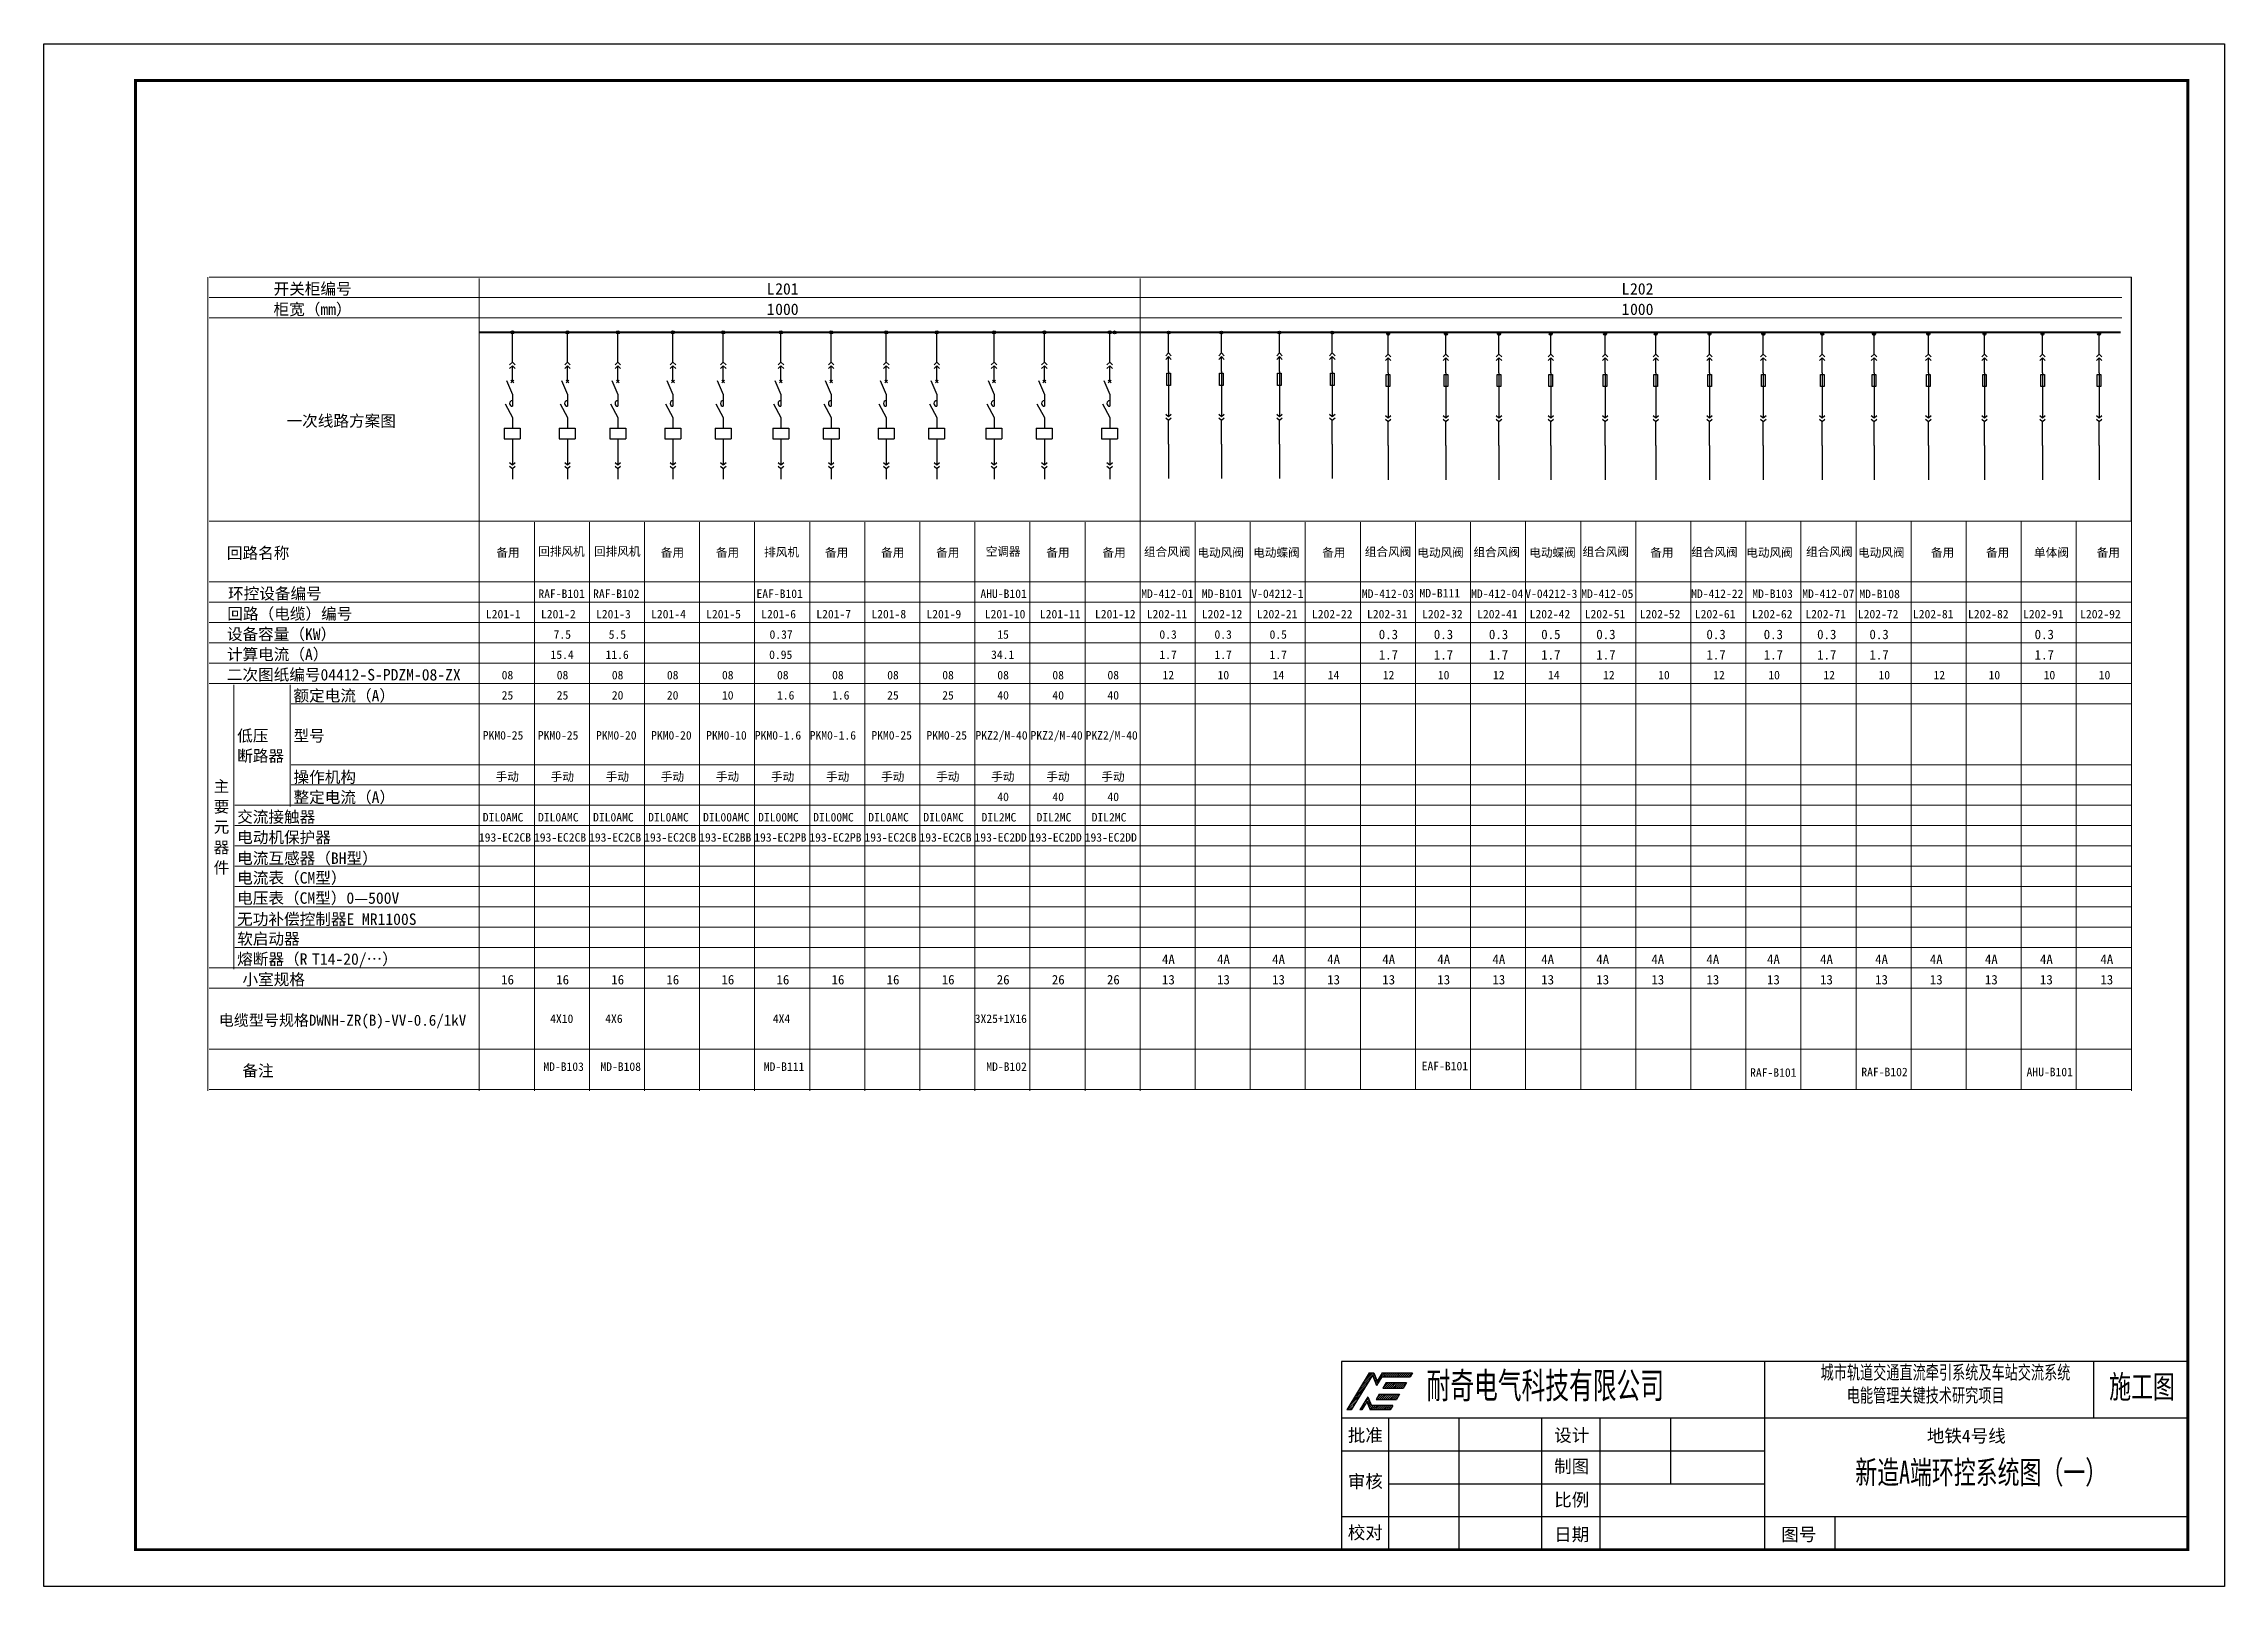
# Model space of a CAD drawing. Extents: x 816817 to 1121101, y -233155 to -213408.
# Drawn here: x 1109221 to 1121101, y -221808 to -213408 of the extents above; entities outside this region: 3.
import ezdxf
from ezdxf.enums import TextEntityAlignment as Align

# ---------------------------------------------------------------- set-up
doc = ezdxf.new("R2010")
doc.units = 0
doc.header["$LTSCALE"] = 100
doc.header["$MEASUREMENT"] = 0
doc.linetypes.add('AUSGEZOGEN', pattern=[0])
doc.linetypes.add('CONTINOUS', pattern=[2.5, 1.25, 0.25, 0.25, 0.25, 0.25, 0.25])
doc.layers.get('0').update_dxf_attribs({"color": 252, "linetype": 'CONTINUOUS'})
for name, color, linetype in [('SINGLELINE', 7, 'CONTINUOUS'), ('图框', 4, 'CONTINUOUS'), ('文字', 7, 'CONTINUOUS'), ('标注 @ 100', 7, 'CONTINUOUS')]:
    doc.layers.add(name, color=color, linetype=linetype)
doc.styles.add('CZ', font='romans.shx', dxfattribs={"width": 0.7, "bigfont": 'hztxt.shx'})
doc.styles.add('HT', font='simhei.ttf')
doc.styles.get("Standard").update_dxf_attribs({"font": 'COMPLEX', "width": 0.666667, "bigfont": 'DXT'})
doc.styles.add('WEN', font='', dxfattribs={"width": 0.7})
doc.styles.add('WMF-宋体1', font='')
doc.styles.get('WEN').set_extended_font_data('SimSun')
doc.styles.get('WMF-宋体1').set_extended_font_data('SimSun')
pattern_1 = [(45, (965297.757, -248823.082), (-26.60573, 26.60573), [])]

# ---------------------------------------------------------------- blocks, each defined once
blk = doc.blocks.new('图框')
at = {"layer": '图框'}
h = blk.add_hatch(dxfattribs=at)
h.set_pattern_fill('ANSI31', color=5, scale=11.850767)
h.set_pattern_definition(pattern_1)
h.paths.add_polyline_path([(1013864, -235026), (1013937, -234905), (1013353, -234905), (1013257, -234665), (1013039, -235026), (1013091, -235026), (1013227, -234800), (1013318, -235026)], flags=17)
h.paths.add_polyline_path([(1012684, -235026), (1012807, -235026), (1013380, -234075), (1013493, -234358), (1013636, -234122), (1014409, -234122), (1014474, -234014), (1013649, -234014), (1013511, -234242), (1013420, -234014), (1013294, -234014)])
h = blk.add_hatch(dxfattribs=at)
h.set_pattern_fill('ANSI31', color=256, scale=11.850767)
h.set_pattern_definition(pattern_1)
h.paths.add_polyline_path([(1014312, -234282), (1013758, -234282), (1013666, -234434), (1014220, -234434)])
h.paths.add_polyline_path([(1014121, -234599), (1013567, -234599), (1013483, -234738), (1014037, -234738)])
h = blk.add_hatch(dxfattribs=at)
h.set_pattern_fill('ANSI31', color=3, scale=11.850767)
h.set_pattern_definition(pattern_1)
h.paths.add_polyline_path([(1013758, -234282), (1013666, -234434), (1014220, -234434), (1014312, -234282)])
h.paths.add_polyline_path([(1013567, -234599), (1013483, -234738), (1014037, -234738), (1014121, -234599)])
for p, q in [((1012536, -233704), (1012536, -238826)), ((1013294, -234014), (1012684, -235026)), ((1013294, -234014), (1013417, -234014)), ((1013420, -234014), (1013511, -234242)), ((1013649, -234014), (1013511, -234242)), ((1013649, -234014), (1014474, -234014)), ((1014474, -234014), (1014409, -234122)), ((1024062, -233704), (1024062, -238826)), ((1033026, -233704), (1033026, -235240)), ((1035587, -238826), (1035587, -233704)), ((1013380, -234075), (1012807, -235026)), ((1013380, -234075), (1013493, -234358)), ((1013567, -234599), (1013483, -234738)), ((1013636, -234122), (1013493, -234358)), ((1013567, -234599), (1014121, -234599)), ((1013636, -234122), (1014409, -234122)), ((1013758, -234282), (1013666, -234434)), ((1013666, -234434), (1014220, -234434)), ((1013758, -234282), (1014312, -234282)), ((1014121, -234599), (1014037, -234738)), ((1014312, -234282), (1014220, -234434)), ((1012807, -235026), (1012684, -235026)), ((1013257, -234665), (1013039, -235026)), ((1013091, -235026), (1013039, -235026)), ((1013227, -234800), (1013091, -235026)), ((1013227, -234800), (1013318, -235026)), ((1013257, -234665), (1013353, -234905)), ((1013864, -235026), (1013318, -235026)), ((1013937, -234905), (1013353, -234905)), ((1013483, -234738), (1014037, -234738)), ((1013937, -234905), (1013864, -235026)), ((1012536, -235240), (1024062, -235240)), ((1013817, -235240), (1013817, -238826)), ((1015737, -235240), (1015737, -238826)), ((1017985, -235240), (1017985, -237033)), ((1019579, -235240), (1019579, -238826)), ((1021500, -235240), (1021500, -237033)), ((1024062, -235240), (1035587, -235240)), ((1012536, -236137), (1024062, -236137)), ((1013817, -237033), (1024062, -237033)), ((1024062, -237033), (1024062, -237033)), ((1012536, -237930), (1024062, -237930)), ((1024062, -237930), (1035587, -237930)), ((1025982, -237930), (1025982, -238826)), ((1012536, -238826), (1035587, -238826))]:
    blk.add_line(p, q, dxfattribs=at)
at = {"layer": '图框', "lineweight": 30}
for p, q in [((1035587, -233704), (1012536, -233704)), ((1012536, -233704), (1012536, -238826))]:
    blk.add_line(p, q, dxfattribs=at)
at = {"layer": '图框', "linetype": 'CONTINOUS'}
for p, q in [((1017985, -237033), (1017985, -238826)), ((1021500, -238826), (1021500, -238826))]:
    blk.add_line(p, q, dxfattribs=at)
at = {"layer": '图框', "color": 0, "ltscale": 0.2, "style": 'HT'}
for s, p in [('批准', (1012711, -235889)), ('设计', (1018334, -235889)), ('地铁4号线', (1028485, -235907)), ('制图', (1018334, -236736)), ('审核', (1012711, -237145)), ('比例', (1018334, -237647)), ('校对', (1012711, -238539)), ('日期', (1018334, -238589)), ('图号', (1024520, -238589))]:
    blk.add_text(s, height=350, dxfattribs=at).set_placement(p)
at = {"layer": '图框', "color": 0, "insert": (1014858, -234002), "char_height": 711.05, "attachment_point": 1}
blk.add_mtext_dynamic_manual_height_columns('{\\fSimSun|b0|i0|c134|p2;耐奇电气科技有限公司}', width=8427.24, gutter_width=12.5, heights=[0], dxfattribs=at)
blk = doc.blocks.new('1231')
at = {"layer": 'SINGLELINE', "linetype": 'Continuous'}
for p, q in [((135.36, 251.06), (136.11, 251.81)), ((135.36, 250.06), (136.11, 250.81)), ((136.86, 251.06), (136.11, 251.81)), ((136.86, 250.06), (136.11, 250.81)), ((133.9, 233.84), (138.26, 233.84)), ((136.11, 236.74), (136.11, 233.84)), ((133.9, 230.93), (138.26, 230.93)), ((135.36, 224.47), (136.11, 223.82)), ((135.36, 223.47), (136.11, 222.82)), ((136.11, 223.82), (136.86, 224.47)), ((136.11, 222.82), (136.86, 223.47)), ((136.11, 222.82), (136.11, 222.78)), ((136.11, 222.82), (136.11, 219.92))]:
    blk.add_line(p, q, dxfattribs=at)
for points in [[(136.11, 251.81), (136.11, 259.92)], [(136.11, 246.71), (136.11, 250.81)], [(136.11, 247.42), (136.11, 250.81)], [(134.48, 246.79), (136.11, 243.04)], [(136.48, 246.94), (135.73, 246.19)], [(135.73, 246.94), (136.48, 246.19)], [(134.11, 240.49), (136.11, 236.74)], [(136.11, 243.04), (136.11, 239.8)], [(133.9, 233.84), (133.9, 230.93)], [(138.26, 233.84), (138.26, 230.93)], [(136.11, 230.93), (136.11, 223.82)]]:
    blk.add_lwpolyline(points, dxfattribs=at)
for radius in [0.4, 0.2]:
    blk.add_circle((136.11, 259.92), radius, dxfattribs=at)
blk.add_arc((136.11, 240.57), 0.768, 90, 270, dxfattribs=at)
blk.add_point((136.11, 259.92), dxfattribs=at)
blk = doc.blocks.new('X2')
at = {"layer": 'SINGLELINE'}
for p, q in [((150.76, 253.71), (151.5, 254.45)), ((150.76, 252.72), (151.5, 253.46)), ((152.24, 253.71), (151.5, 254.45)), ((152.24, 252.72), (151.5, 253.46)), ((150.76, 237.79), (151.5, 237.15)), ((151.5, 237.15), (152.24, 237.79)), ((150.76, 236.8), (151.5, 236.16)), ((151.5, 236.16), (152.24, 236.8)), ((151.5, 229.61), (151.5, 236.3)), ((151.5, 229.61), (151.5, 220.26))]:
    blk.add_line(p, q, dxfattribs=at)
at = {"layer": 'SINGLELINE', "color": 7}
for points in [[(151.5, 254.45), (151.5, 260)], [(151.5, 250.1), (151.5, 253.46)], [(151.5, 249.4), (151.5, 253.46)], [(151.5, 249.4), (151.5, 237.15)]]:
    blk.add_lwpolyline(points, dxfattribs=at)
at = {"layer": 'SINGLELINE'}
blk.add_lwpolyline([(151.01, 248.92), (151.99, 248.92), (151.99, 245.63), (151.01, 245.63)], close=True, dxfattribs=at)
at = {"layer": 'SINGLELINE', "color": 7, "linetype": 'AUSGEZOGEN'}
for radius in [0.396, 0.198]:
    blk.add_circle((151.5, 260), radius, dxfattribs=at)

msp = doc.modelspace()

# ---------------------------------------------------------------- linework, layer by layer
msp.add_line((1120594, -216007), (1120594, -214680))
at = {"color": 7, "lineweight": 0}
for points in [[(1110115, -214680), (1110115, -219110)], [(1110122, -214680), (1120594, -214680)], [(1110122, -214790), (1120542, -214790)], [(1111594, -214687), (1111594, -219110)], [(1110122, -214901), (1120542, -214901)], [(1110122, -216007), (1120594, -216007)], [(1111894, -216014), (1111894, -219110)], [(1112194, -216014), (1112194, -219110)], [(1112494, -216014), (1112494, -219110)], [(1112794, -216014), (1112794, -219110)], [(1113094, -216014), (1113094, -219110)], [(1113394, -216014), (1113394, -219110)], [(1113694, -216014), (1113694, -219110)], [(1113994, -216014), (1113994, -219110)], [(1114294, -216014), (1114294, -219110)], [(1114594, -216014), (1114594, -219110)], [(1114894, -216014), (1114894, -219110)], [(1115494, -216014), (1115494, -219103)], [(1115794, -216014), (1115794, -219103)], [(1116094, -216014), (1116094, -219103)], [(1116394, -216014), (1116394, -219103)], [(1116694, -216014), (1116694, -219103)], [(1116994, -216014), (1116994, -219103)], [(1117294, -216007), (1117294, -219103)], [(1117594, -216007), (1117594, -219103)], [(1117894, -216007), (1117894, -219103)], [(1118194, -216007), (1118194, -219103)], [(1118494, -216007), (1118494, -219103)], [(1118794, -216007), (1118794, -219103)], [(1119094, -216007), (1119094, -219103)], [(1119394, -216007), (1119394, -219103)], [(1119694, -216007), (1119694, -219103)], [(1119994, -216007), (1119994, -219103)], [(1120294, -216007), (1120294, -219103)], [(1120594, -216007), (1120594, -219110)], [(1110122, -216338), (1120594, -216338)], [(1110122, -216449), (1120594, -216449)], [(1110122, -216560), (1120594, -216560)], [(1110122, -216670), (1120594, -216670)], [(1110122, -216781), (1120594, -216781)], [(1110122, -216891), (1120594, -216891)], [(1110256, -216899), (1110256, -218447)], [(1110563, -216899), (1110563, -217562)], [(1110570, -217002), (1120594, -217002)], [(1110570, -217334), (1120594, -217334)], [(1110570, -217444), (1120594, -217444)], [(1110263, -217555), (1120594, -217555)], [(1110263, -217665), (1120594, -217665)], [(1110263, -217776), (1120594, -217776)], [(1110263, -217887), (1120594, -217887)], [(1110263, -217997), (1120594, -217997)], [(1110263, -218108), (1120594, -218108)], [(1110263, -218218), (1120594, -218218)], [(1110263, -218329), (1120594, -218329)], [(1110122, -218439), (1120594, -218439)], [(1110122, -218550), (1120594, -218550)], [(1110122, -218882), (1120594, -218882)], [(1110122, -219103), (1120594, -219103)]]:
    msp.add_lwpolyline(points, dxfattribs=at)
at = {"color": 1, "lineweight": 0}
msp.add_lwpolyline([(1115194, -214687), (1115194, -219110)], dxfattribs=at)
at = {"layer": 'SINGLELINE', "const_width": 10}
for points in [[(1111595, -214980), (1111745, -214980)], [(1111745, -214980), (1111895, -214980)], [(1111895, -214980), (1112045, -214980)], [(1112045, -214980), (1112195, -214980)], [(1112195, -214980), (1112345, -214980)], [(1112345, -214980), (1112495, -214980)], [(1112495, -214980), (1112645, -214980)], [(1112645, -214980), (1112795, -214980)], [(1112795, -214980), (1112945, -214980)], [(1112945, -214980), (1113095, -214980)], [(1113095, -214980), (1113245, -214980)], [(1113245, -214980), (1113395, -214980)], [(1113395, -214980), (1113545, -214980)], [(1113545, -214980), (1113695, -214980)], [(1113695, -214980), (1113845, -214980)], [(1113845, -214980), (1114295, -214980)], [(1114295, -214980), (1114445, -214980)], [(1114445, -214980), (1114595, -214980)], [(1114595, -214980), (1114745, -214980)], [(1114745, -214980), (1115045, -214980)], [(1115045, -214980), (1115195, -214980)], [(1115195, -214980), (1115345, -214980)], [(1115345, -214980), (1115495, -214980)], [(1115495, -214980), (1115645, -214980)], [(1115645, -214980), (1115795, -214980)], [(1115795, -214980), (1115945, -214980)], [(1115945, -214980), (1116095, -214980)], [(1116095, -214980), (1116245, -214980)], [(1116245, -214980), (1116395, -214980)], [(1116395, -214980), (1116545, -214980)], [(1116545, -214980), (1116695, -214980)], [(1116695, -214980), (1116845, -214980)], [(1116845, -214980), (1116995, -214980)], [(1116995, -214980), (1117145, -214980)], [(1117145, -214980), (1120535, -214980)]]:
    msp.add_lwpolyline(points, dxfattribs=at)
at = {"layer": 'SINGLELINE', "linetype": 'Continuous'}
for radius in [8, 4]:
    msp.add_circle((1115055, -214980), radius, dxfattribs=at)
msp.add_point((1115055, -214980), dxfattribs=at)
at = {"layer": '图框'}
msp.add_lwpolyline([(1109221, -213408), (1121101, -213408), (1121101, -221808), (1109221, -221808)], close=True, dxfattribs=at)
at = {"layer": '图框', "const_width": 16}
msp.add_lwpolyline([(1109721, -213608), (1120901, -213608), (1120901, -221608), (1109721, -221608)], close=True, dxfattribs=at)

# ---------------------------------------------------------------- block references
at = {"xscale": 20, "yscale": 20, "zscale": 20}
for p in [(1109052, -220178), (1109352, -220178), (1109627, -220178), (1109927, -220178), (1110201, -220178), (1110515, -220178), (1110789, -220178), (1111089, -220178), (1111364, -220178), (1111676, -220178), (1111950, -220178), (1112306, -220178)]:
    msp.add_blockref('1231', p, dxfattribs=at)
at = {"layer": 'SINGLELINE', "xscale": 20, "yscale": 20, "zscale": 20}
for p in [(1112319, -220181), (1112607, -220181), (1112923, -220181), (1113211, -220181), (1113515, -220188), (1113830, -220188), (1114119, -220188), (1114401, -220188), (1114697, -220188), (1114973, -220188), (1115266, -220188), (1115559, -220188), (1115880, -220188), (1116162, -220188), (1116458, -220188), (1116764, -220188), (1117080, -220188), (1117388, -220188)]:
    msp.add_blockref('X2', p, dxfattribs=at)
at = {"layer": '图框', "color": 0, "linetype": 'CONTINOUS', "xscale": 0.1999999999534339, "yscale": 0.1999999999970896, "zscale": 0.2}
msp.add_blockref('图框', (913783, -173842), dxfattribs=at)

# ---------------------------------------------------------------- texts
at = {"color": 7, "lineweight": 0, "style": 'WMF-宋体1'}
for s, height, p in [('        开关柜编号', 62.36, (1110134, -214774)), ('L', 62.4, (1113160, -214774)), ('201', 62.4, (1113206, -214774)), ('L', 62.4, (1117817, -214774)), ('202', 62.4, (1117863, -214774)), ('        柜宽（mm）', 62.36, (1110134, -214885)), ('1', 62.4, (1113160, -214885)), ('000', 62.4, (1113206, -214885)), ('1', 62.4, (1117817, -214885)), ('000', 62.4, (1117863, -214885)), ('一次线路方案图', 62.4, (1110544, -215493)), ('  回路名称', 62.4, (1110134, -216212)), ('备用', 46.4, (1111687, -216202)), ('回排风机', 46.4, (1111915, -216196)), ('回排风机', 46.4, (1112219, -216196)), ('备用', 46.4, (1112583, -216202)), ('备用', 46.4, (1112883, -216202)), ('排风机', 46.4, (1113146, -216200)), ('备用', 46.4, (1113477, -216202)), ('备用', 46.4, (1113783, -216202)), ('备用', 46.4, (1114083, -216202)), ('空调器', 46.4, (1114353, -216196)), ('备用', 46.4, (1114683, -216202)), ('备用', 46.4, (1114989, -216202)), ('组合风阀', 46.4, (1115215, -216198)), ('电动风阀', 46.4, (1115506, -216202)), ('电动蝶阀', 46.4, (1115810, -216202)), ('备用', 46.4, (1116186, -216202)), ('组合风阀', 46.4, (1116418, -216198)), ('电动风阀', 46.4, (1116704, -216202)), ('组合风阀', 46.4, (1117010, -216200)), ('电动蝶阀', 46.4, (1117314, -216202)), ('组合风阀', 46.4, (1117604, -216198)), ('备用', 46.4, (1117973, -216202)), ('组合风阀', 46.4, (1118196, -216200)), ('电动风阀', 46.4, (1118496, -216202)), ('组合风阀', 46.4, (1118822, -216198)), ('电动风阀', 46.4, (1119105, -216202)), ('备用', 46.4, (1119502, -216202)), ('备用', 46.4, (1119802, -216202)), ('单体阀', 46.4, (1120064, -216202)), ('备用', 46.4, (1120405, -216202)), ('环控设备编号', 62.4, (1110225, -216433)), ('RAF-B101', 46.4, (1111916, -216426)), ('RAF-B102', 46.4, (1112214, -216426)), ('EAF-B101', 46.4, (1113104, -216426)), ('AHU-B101', 46.4, (1114324, -216426)), ('MD-412-01', 46.4, (1115200, -216426)), ('MD-B101', 46.4, (1115530, -216426)), ('V-04212-1', 46.4, (1115800, -216426)), ('MD-412-03', 46.4, (1116402, -216426)), ('MD-B111', 46.4, (1116716, -216423)), ('MD-412-04', 46.4, (1116997, -216426)), ('V-04212-3', 46.4, (1117292, -216426)), ('MD-412-05', 46.4, (1117597, -216426)), ('MD-412-22', 46.4, (1118196, -216426)), ('MD-B103', 46.4, (1118529, -216426)), ('MD-412-07', 46.4, (1118801, -216426)), ('MD-B108', 46.4, (1119112, -216427)), (' 回路（电缆）编号', 62.4, (1110179, -216543)), ('L201-1', 46.4, (1111630, -216537)), ('L201-2', 46.4, (1111930, -216537)), ('L201-3', 46.4, (1112230, -216537)), ('L201-4', 46.4, (1112530, -216537)), ('L201-5', 46.4, (1112830, -216537)), ('L201-6', 46.4, (1113130, -216537)), ('L201-7', 46.4, (1113430, -216537)), ('L201-8', 46.4, (1113730, -216537)), ('L201-9', 46.4, (1114030, -216537)), ('L201-10', 46.4, (1114348, -216537)), ('L201-11', 46.4, (1114648, -216537)), ('L201-12', 46.4, (1114948, -216537)), ('L202-11', 46.4, (1115230, -216537)), ('L202-12', 46.4, (1115530, -216537)), ('L202-21', 46.4, (1115830, -216537)), ('L202-22', 46.4, (1116130, -216537)), ('L202-31', 46.4, (1116430, -216537)), ('L202-32', 46.4, (1116730, -216537)), ('L202-41', 46.4, (1117030, -216537)), ('L202-42', 46.4, (1117316, -216537)), ('L202-51', 46.4, (1117616, -216537)), ('L202-52', 46.4, (1117916, -216537)), ('L202-61', 46.4, (1118216, -216537)), ('L202-62', 46.4, (1118527, -216537)), ('L202-71', 46.4, (1118818, -216537)), ('L202-72', 46.4, (1119104, -216537)), ('L202-81', 46.4, (1119404, -216537)), ('L202-82', 46.4, (1119704, -216537)), ('L202-91', 46.4, (1120004, -216537)), ('L202-92', 46.4, (1120315, -216537)), ('  设备容量（KW）', 62.4, (1110134, -216654)), ('7.5', 46.4, (1111999, -216648)), ('5.5', 46.4, (1112299, -216648)), ('0.37', 46.4, (1113175, -216648)), ('15', 46.4, (1114416, -216648)), ('0.3', 46.4, (1115299, -216648)), ('0.3', 46.4, (1115599, -216648)), ('0.5', 46.4, (1115899, -216648)), ('0.3', 51.5, (1116494, -216650)), ('0.3', 51.5, (1116794, -216650)), ('0.3', 51.5, (1117094, -216650)), ('0.5', 51.5, (1117379, -216650)), ('0.3', 51.5, (1117679, -216650)), ('0.3', 51.5, (1118279, -216650)), ('0.3', 51.5, (1118591, -216650)), ('0.3', 51.5, (1118882, -216650)), ('0.3', 51.5, (1119167, -216650)), ('0.3', 51.5, (1120067, -216650)), ('  计算电流（A）', 62.4, (1110134, -216764)), ('  二次图纸编号04412-S-PDZM-08-ZX', 62.36, (1110134, -216875)), ('15.4', 46.4, (1111982, -216758)), ('11.6', 46.4, (1112282, -216758)), ('0.95', 46.4, (1113173, -216758)), ('34.1', 46.4, (1114382, -216758)), ('1.7', 46.4, (1115299, -216758)), ('1.7', 46.4, (1115599, -216758)), ('1.7', 46.4, (1115899, -216758)), ('1.7', 51.5, (1116494, -216761)), ('1.7', 51.5, (1116794, -216761)), ('1.7', 51.5, (1117094, -216761)), ('1.7', 51.5, (1117379, -216761)), ('1.7', 51.5, (1117679, -216761)), ('1.7', 51.5, (1118279, -216761)), ('1.7', 51.5, (1118591, -216761)), ('1.7', 51.5, (1118882, -216761)), ('1.7', 51.5, (1119167, -216761)), ('1.7', 51.5, (1120067, -216761)), ('额定电流（A）', 62.4, (1110582, -216989)), ('08', 46.4, (1111716, -216869)), ('08', 46.4, (1112016, -216869)), ('08', 46.4, (1112316, -216869)), ('08', 46.4, (1112616, -216869)), ('08', 46.4, (1112916, -216869)), ('08', 46.4, (1113216, -216869)), ('08', 46.4, (1113516, -216869)), ('08', 46.4, (1113816, -216869)), ('08', 46.4, (1114116, -216869)), ('08', 46.4, (1114416, -216869)), ('08', 46.4, (1114716, -216869)), ('08', 46.4, (1115016, -216869)), ('12', 46.4, (1115316, -216869)), ('10', 46.4, (1115616, -216869)), ('14', 46.4, (1115916, -216869)), ('14', 46.4, (1116216, -216869)), ('12', 46.4, (1116516, -216869)), ('10', 46.4, (1116816, -216869)), ('12', 46.4, (1117116, -216869)), ('14', 46.4, (1117416, -216869)), ('12', 46.4, (1117716, -216869)), ('10', 46.4, (1118016, -216869)), ('12', 46.4, (1118316, -216869)), ('10', 46.4, (1118616, -216869)), ('12', 46.4, (1118916, -216869)), ('10', 46.4, (1119216, -216869)), ('12', 46.4, (1119516, -216869)), ('10', 46.4, (1119816, -216869)), ('10', 46.4, (1120116, -216869)), ('10', 46.4, (1120416, -216869)), ('25', 46.4, (1111716, -216979)), ('25', 46.4, (1112016, -216979)), ('20', 46.4, (1112316, -216979)), ('20', 46.4, (1112616, -216979)), ('10', 46.4, (1112916, -216979)), ('1.6', 46.4, (1113216, -216979)), ('1.6', 46.4, (1113516, -216979)), ('25', 46.4, (1113816, -216979)), ('25', 46.4, (1114116, -216979)), ('40', 46.4, (1114416, -216979)), ('40', 46.4, (1114716, -216979)), ('40', 46.4, (1115016, -216979)), ('低压', 62.4, (1110275, -217207)), ('型号', 62.4, (1110582, -217207)), ('PKM0-25', 46.4, (1111613, -217197)), ('PKM0-25', 46.4, (1111913, -217197)), ('PKM0-20', 46.4, (1112230, -217197)), ('PKM0-20', 46.4, (1112530, -217197)), ('PKM0-10', 46.4, (1112830, -217197)), ('PKM0-1.6', 46.4, (1113095, -217197)), ('PKM0-1.6', 46.4, (1113394, -217197)), ('PKM0-25', 46.4, (1113730, -217197)), ('PKM0-25', 46.4, (1114030, -217197)), ('PKZ2/M-40', 46.4, (1114297, -217197)), ('PKZ2/M-40', 46.4, (1114597, -217197)), ('PKZ2/M-40', 46.4, (1114897, -217197)), ('断路器', 62.4, (1110275, -217317)), ('操作机构', 62.4, (1110582, -217432)), ('手动', 46.4, (1111683, -217422)), ('手动', 46.4, (1111983, -217422)), ('手动', 46.4, (1112283, -217422)), ('手动', 46.4, (1112583, -217422)), ('手动', 46.4, (1112883, -217422)), ('手动', 46.4, (1113183, -217422)), ('手动', 46.4, (1113483, -217422)), ('手动', 46.4, (1113783, -217422)), ('手动', 46.4, (1114083, -217422)), ('手动', 46.4, (1114383, -217422)), ('手动', 46.4, (1114683, -217422)), ('手动', 46.4, (1114983, -217422)), ('主', 62.4, (1110147, -217483)), ('整定电流（A）', 62.4, (1110582, -217542)), ('40', 46.4, (1114416, -217532)), ('40', 46.4, (1114716, -217532)), ('40', 46.4, (1115016, -217532)), ('要', 62.4, (1110147, -217594)), ('元', 62.4, (1110147, -217704)), ('交流接触器', 62.4, (1110275, -217649)), ('DIL0AMC', 46.4, (1111613, -217643)), ('DIL0AMC', 46.4, (1111914, -217643)), ('DIL0AMC', 46.4, (1112214, -217643)), ('DIL0AMC', 46.4, (1112514, -217643)), ('DIL00AMC', 46.4, (1112813, -217643)), ('DIL00MC', 46.4, (1113113, -217643)), ('DIL00MC', 46.4, (1113413, -217643)), ('DIL0AMC', 46.4, (1113713, -217643)), ('DIL0AMC', 46.4, (1114013, -217643)), ('DIL2MC', 46.4, (1114330, -217643)), ('DIL2MC', 46.4, (1114630, -217643)), ('DIL2MC', 46.4, (1114930, -217643)), ('器', 62.4, (1110147, -217815)), ('电动机保护器', 62.4, (1110275, -217760)), ('193-EC2CB', 46.4, (1111592, -217753)), ('193-EC2CB', 46.4, (1111892, -217753)), ('193-EC2CB', 46.4, (1112192, -217753)), ('193-EC2CB', 46.4, (1112492, -217753)), ('193-EC2BB', 46.4, (1112792, -217753)), ('193-EC2PB', 46.4, (1113092, -217753)), ('193-EC2PB', 46.4, (1113392, -217753)), ('193-EC2CB', 46.4, (1113692, -217753)), ('193-EC2CB', 46.4, (1113992, -217753)), ('193-EC2DD', 46.4, (1114292, -217753)), ('193-EC2DD', 46.4, (1114592, -217753)), ('193-EC2DD', 46.4, (1114892, -217753)), ('件', 62.4, (1110147, -217925)), ('电流互感器（BH型）', 62.4, (1110275, -217874)), ('电流表（CM型）', 62.4, (1110275, -217981)), ('电压表（CM型）0—500V', 62.36, (1110275, -218091)), ('无功补偿控制器E', 62.4, (1110275, -218206)), ('MR1100S', 62.4, (1110955, -218206)), ('熔断器（R', 62.4, (1110275, -218423)), ('软启动器', 62.4, (1110275, -218313)), ('T14-20/…）', 62.4, (1110683, -218423)), ('    小室规格', 62.4, (1110134, -218534)), ('4A', 51.5, (1115313, -218419)), ('4A', 51.5, (1115613, -218419)), ('4A', 51.5, (1115913, -218419)), ('4A', 51.5, (1116213, -218419)), ('4A', 51.5, (1116513, -218419)), ('4A', 51.5, (1116813, -218419)), ('4A', 51.5, (1117113, -218419)), ('4A', 51.5, (1117379, -218419)), ('4A', 51.5, (1117679, -218419)), ('4A', 51.5, (1117979, -218419)), ('4A', 51.5, (1118279, -218419)), ('4A', 51.5, (1118609, -218419)), ('4A', 51.5, (1118898, -218419)), ('4A', 51.5, (1119198, -218419)), ('4A', 51.5, (1119496, -218419)), ('4A', 51.5, (1119796, -218419)), ('4A', 51.5, (1120096, -218419)), ('4A', 51.5, (1120425, -218419)), ('16', 51.5, (1111713, -218530)), ('16', 51.5, (1112013, -218530)), ('16', 51.5, (1112313, -218530)), ('16', 51.5, (1112613, -218530)), ('16', 51.5, (1112913, -218530)), ('16', 51.5, (1113213, -218530)), ('16', 51.5, (1113513, -218530)), ('16', 51.5, (1113813, -218530)), ('16', 51.5, (1114113, -218530)), ('26', 51.5, (1114413, -218530)), ('26', 51.5, (1114713, -218530)), ('26', 51.5, (1115013, -218530)), ('13', 51.5, (1115313, -218530)), ('13', 51.5, (1115613, -218530)), ('13', 51.5, (1115913, -218530)), ('13', 51.5, (1116213, -218530)), ('13', 51.5, (1116513, -218530)), ('13', 51.5, (1116813, -218530)), ('13', 51.5, (1117113, -218530)), ('13', 51.5, (1117379, -218530)), ('13', 51.5, (1117679, -218530)), ('13', 51.5, (1117979, -218530)), ('13', 51.5, (1118279, -218530)), ('13', 51.5, (1118609, -218530)), ('13', 51.5, (1118898, -218530)), ('13', 51.5, (1119198, -218530)), ('13', 51.5, (1119496, -218530)), ('13', 51.5, (1119796, -218530)), ('13', 51.5, (1120096, -218530)), ('13', 51.5, (1120425, -218530)), (' 电缆型号规格DWNH-ZR(B)-VV-0.6/1kV', 60, (1110134, -218755)), ('4X10', 46.4, (1111980, -218740)), ('4X6', 46.4, (1112280, -218740)), ('4X4', 46.4, (1113193, -218740)), ('3X25+1X16', 46.4, (1114293, -218740)), ('    备注', 62.4, (1110134, -219031)), ('MD-B103', 46.4, (1111943, -219001)), ('MD-B108', 46.4, (1112254, -219001)), ('MD-B111', 46.4, (1113144, -219001)), ('MD-B102', 46.4, (1114356, -219001)), ('EAF-B101', 46.4, (1116728, -218998)), ('RAF-B101', 46.4, (1118517, -219033)), ('RAF-B102', 46.4, (1119123, -219030)), ('AHU-B101', 46.4, (1120023, -219030))]:
    msp.add_text(s, height=height, dxfattribs=at).set_placement(p)
at = {"style": 'CZ', "width": 0.7}
for s, p in [('结构', (817259, -224664)), ('统', (817963, -225734)), ('结构', (817259, -233164))]:
    msp.add_text(s, height=400, rotation=90, dxfattribs=at).set_placement(p)
at = {"layer": '文字', "color": 7, "ltscale": 0.2, "style": 'WEN', "width": 0.7}
for s, p in [('施工图', (1120652, -220783)), ('新造A端环控系统图（一）', (1119776, -221249))]:
    msp.add_text(s, height=125, dxfattribs=at).set_placement(p, align=Align.CENTER)
at = {"layer": '标注 @ 100', "linetype": 'CONTINOUS', "insert": (1118901, -220605), "char_height": 75, "attachment_point": 1, "style": 'WEN'}
msp.add_mtext_dynamic_manual_height_columns('城市轨道交通直流牵引系统及车站交流系统\\P    电能管理关键技术研究项目', width=3585.75, gutter_width=25, heights=[0], dxfattribs=at)

doc.saveas('drawing.dxf')
